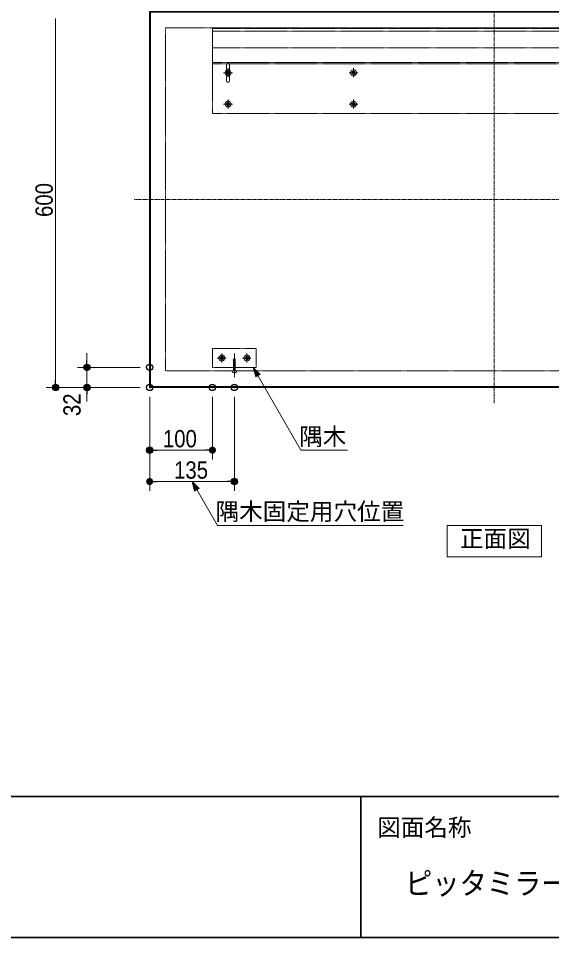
# Model space of a CAD drawing. Units: millimetres, scale not verified. Extents: x -4547 to 4547, y -2284 to 2284.
# Drawn here: x -3499 to -2649, y -2078 to -611 of the extents above; entities that cross this region are included whole.
import ezdxf
from ezdxf.enums import TextEntityAlignment as Align

# ---------------------------------------------------------------- set-up
doc = ezdxf.new("R2010")
doc.units = ezdxf.units.MM
doc.header["$LTSCALE"] = 20
doc.header["$PDMODE"] = 32
doc.header["$PDSIZE"] = 10
for name, pattern in [('USER1', [0.8, 0.5, -0.3]), ('USER2', [2.91, 1.76, -0.4, 0.35, -0.4]), ('USER3', [9.172222, 5.997222, -1.058333, 1.058333, -1.058333])]:
    doc.linetypes.add(name, pattern=pattern)
for name, color, linetype, lineweight in [('0-0_1図面枠', 7, 'Continuous', 20), ('0-1_3一般', 7, 'Continuous', 15), ('0-2_2寸法-2', 7, 'Continuous', 15), ('0-3_0', 7, 'Continuous', 25), ('0-5_2寸法-1', 7, 'Continuous', 15), ('0-6_2寸法-3', 7, 'Continuous', 15)]:
    doc.layers.add(name, color=color, linetype=linetype, lineweight=lineweight)
doc.layers.add('0-4_Defpoints', color=7, linetype='Continuous')
doc.styles.add('ＭＳ Ｐゴシック', font='')
doc.styles.get('ＭＳ Ｐゴシック').set_extended_font_data('MS PGothic')

# ---------------------------------------------------------------- blocks, each defined once
blk = doc.blocks.new('グループ-8')
at = {"layer": '0-1_3一般', "linetype": 'USER1'}
blk.add_line((-36980, -12630), (-19000, -12630), dxfattribs=at)
blk.add_lwpolyline([(-36980, -12550), (-19000, -12550), (-19000, -13631.7), (-36980, -13631.7)], close=True, dxfattribs=at)
blk = doc.blocks.new('グループ-9')
at = {"layer": '0-1_3一般', "linetype": 'USER2'}
for p, q in [((-36824, -23060), (-36536, -23060)), ((-36680, -22916), (-36680, -23204))]:
    blk.add_line(p, q, dxfattribs=at)
at = {"layer": '0-1_3一般', "linetype": 'USER1'}
for p, q in [((-36740, -23074), (-36740, -23046)), ((-36740, -23046), (-36694, -23046)), ((-36694, -23074), (-36740, -23074)), ((-36694, -23000), (-36666, -23000)), ((-36694, -23046), (-36694, -23000)), ((-36694, -23120), (-36694, -23074)), ((-36694, -23120), (-36666, -23120)), ((-36666, -23046), (-36666, -23000)), ((-36666, -23046), (-36620, -23046)), ((-36666, -23120), (-36666, -23074)), ((-36620, -23074), (-36666, -23074)), ((-36620, -23074), (-36620, -23046))]:
    blk.add_line(p, q, dxfattribs=at)
for radius in [94, 50, 40]:
    blk.add_circle((-36680, -23060), radius, dxfattribs=at)
blk = doc.blocks.new('グループ-10')
at = {"layer": '0-1_3一般', "linetype": 'USER2'}
for p, q in [((-36024, -23060), (-35736, -23060)), ((-35880, -22916), (-35880, -23204))]:
    blk.add_line(p, q, dxfattribs=at)
at = {"layer": '0-1_3一般', "linetype": 'USER1'}
for p, q in [((-35940, -23074), (-35940, -23046)), ((-35940, -23046), (-35894, -23046)), ((-35894, -23074), (-35940, -23074)), ((-35894, -23000), (-35866, -23000)), ((-35894, -23046), (-35894, -23000)), ((-35894, -23120), (-35894, -23074)), ((-35894, -23120), (-35866, -23120)), ((-35866, -23046), (-35866, -23000)), ((-35866, -23046), (-35820, -23046)), ((-35866, -23120), (-35866, -23074)), ((-35820, -23074), (-35866, -23074)), ((-35820, -23074), (-35820, -23046))]:
    blk.add_line(p, q, dxfattribs=at)
for radius in [94, 50, 40]:
    blk.add_circle((-35880, -23060), radius, dxfattribs=at)
blk = doc.blocks.new('グループ-11')
at = {"layer": '0-1_3一般', "linetype": 'USER1'}
for p, q in [((-36240, -23097.1), (-36320, -23124.4)), ((-36240, -23148.3), (-36320, -23175.5)), ((-36280, -23070), (-36310, -23122)), ((-36310, -23470), (-36310, -23122)), ((-36280, -23070), (-36250, -23122)), ((-36250, -23470), (-36250, -23122)), ((-36240, -23199.4), (-36320, -23226.7)), ((-36240, -23250.5), (-36320, -23277.8)), ((-36240, -23301.6), (-36320, -23328.9)), ((-36240, -23352.8), (-36320, -23380)), ((-36240, -23403.9), (-36320, -23431.2)), ((-36350, -23470), (-36210, -23470)), ((-36350, -23480), (-36350, -23470)), ((-36350, -23470), (-36350, -23482)), ((-36310, -23522), (-36248, -23522)), ((-36210, -23470), (-36210, -23482))]:
    blk.add_line(p, q, dxfattribs=at)
at = {"layer": '0-1_3一般', "linetype": 'USER2'}
blk.add_line((-36280, -22920), (-36280, -23672), dxfattribs=at)
at = {"layer": '0-1_3一般', "linetype": 'USER1'}
for centre, start, end in [((-36310, -23482), 180, 270), ((-36250, -23482), 270, 0)]:
    blk.add_arc(centre, 40, start, end, dxfattribs=at)
blk = doc.blocks.new('グループ-12')
at = {"layer": '0-1_3一般', "linetype": 'USER1'}
blk.add_lwpolyline([(-36980, -22760), (-35580, -22760), (-35580, -23360), (-36980, -23360)], close=True, dxfattribs=at)
at = {"layer": '0-1_3一般'}
for name in ['グループ-9', 'グループ-11', 'グループ-10']:
    blk.add_blockref(name, (0, 0), dxfattribs=at)
blk = doc.blocks.new('グループ-13')
at = {"layer": '0-1_3一般', "linetype": 'USER1'}
for p, q in [((-36540, -14974), (-36540, -14946)), ((-36540, -14946), (-36494, -14946)), ((-36494, -14900), (-36466, -14900)), ((-36494, -14946), (-36494, -14900)), ((-36466, -14946), (-36466, -14900)), ((-36466, -14946), (-36420, -14946)), ((-36420, -14974), (-36420, -14946)), ((-36494, -14974), (-36540, -14974)), ((-36494, -15020), (-36494, -14974)), ((-36494, -15020), (-36466, -15020)), ((-36466, -15020), (-36466, -14974)), ((-36420, -14974), (-36466, -14974))]:
    blk.add_line(p, q, dxfattribs=at)
at = {"layer": '0-1_3一般', "linetype": 'USER2'}
for p, q in [((-36480, -14816), (-36480, -15104)), ((-36624, -14960), (-36336, -14960))]:
    blk.add_line(p, q, dxfattribs=at)
at = {"layer": '0-1_3一般', "linetype": 'USER1'}
for radius in [94, 50, 40]:
    blk.add_circle((-36480, -14960), radius, dxfattribs=at)
blk = doc.blocks.new('グループ-14')
at = {"layer": '0-1_3一般', "linetype": 'USER2'}
for p, q in [((-36624, -13960), (-36336, -13960)), ((-36480, -13816), (-36480, -14104))]:
    blk.add_line(p, q, dxfattribs=at)
at = {"layer": '0-1_3一般', "linetype": 'USER1'}
for p, q in [((-36540, -13974), (-36540, -13946)), ((-36540, -13946), (-36494, -13946)), ((-36494, -13974), (-36540, -13974)), ((-36494, -13900), (-36466, -13900)), ((-36494, -13946), (-36494, -13900)), ((-36494, -14020), (-36494, -13974)), ((-36494, -14020), (-36466, -14020)), ((-36466, -13946), (-36466, -13900)), ((-36466, -13946), (-36420, -13946)), ((-36466, -14020), (-36466, -13974)), ((-36420, -13974), (-36466, -13974)), ((-36420, -13974), (-36420, -13946))]:
    blk.add_line(p, q, dxfattribs=at)
for radius in [94, 50, 40]:
    blk.add_circle((-36480, -13960), radius, dxfattribs=at)
blk = doc.blocks.new('グループ-15')
at = {"layer": '0-1_3一般', "linetype": 'USER1'}
for p, q in [((-32540, -14974), (-32540, -14946)), ((-32540, -14946), (-32494, -14946)), ((-32494, -14900), (-32466, -14900)), ((-32494, -14946), (-32494, -14900)), ((-32466, -14946), (-32466, -14900)), ((-32466, -14946), (-32420, -14946)), ((-32420, -14974), (-32420, -14946)), ((-32494, -14974), (-32540, -14974)), ((-32494, -15020), (-32494, -14974)), ((-32494, -15020), (-32466, -15020)), ((-32466, -15020), (-32466, -14974)), ((-32420, -14974), (-32466, -14974))]:
    blk.add_line(p, q, dxfattribs=at)
at = {"layer": '0-1_3一般', "linetype": 'USER2'}
for p, q in [((-32480, -14816), (-32480, -15104)), ((-32624, -14960), (-32336, -14960))]:
    blk.add_line(p, q, dxfattribs=at)
at = {"layer": '0-1_3一般', "linetype": 'USER1'}
for radius in [94, 50, 40]:
    blk.add_circle((-32480, -14960), radius, dxfattribs=at)
blk = doc.blocks.new('グループ-16')
at = {"layer": '0-1_3一般', "linetype": 'USER2'}
for p, q in [((-32624, -13960), (-32336, -13960)), ((-32480, -13816), (-32480, -14104))]:
    blk.add_line(p, q, dxfattribs=at)
at = {"layer": '0-1_3一般', "linetype": 'USER1'}
for p, q in [((-32540, -13974), (-32540, -13946)), ((-32540, -13946), (-32494, -13946)), ((-32494, -13974), (-32540, -13974)), ((-32494, -13900), (-32466, -13900)), ((-32494, -13946), (-32494, -13900)), ((-32494, -14020), (-32494, -13974)), ((-32494, -14020), (-32466, -14020)), ((-32466, -13946), (-32466, -13900)), ((-32466, -13946), (-32420, -13946)), ((-32466, -14020), (-32466, -13974)), ((-32420, -13974), (-32466, -13974)), ((-32420, -13974), (-32420, -13946))]:
    blk.add_line(p, q, dxfattribs=at)
for radius in [94, 50, 40]:
    blk.add_circle((-32480, -13960), radius, dxfattribs=at)
blk = doc.blocks.new('グループ-17')
at = {"layer": '0-1_3一般', "linetype": 'USER1'}
for p, q in [((-19560, -14974), (-19560, -14946)), ((-19514, -14946), (-19560, -14946)), ((-19486, -14900), (-19514, -14900)), ((-19514, -14946), (-19514, -14900)), ((-19486, -14946), (-19486, -14900)), ((-19440, -14946), (-19486, -14946)), ((-19440, -14974), (-19440, -14946)), ((-19560, -14974), (-19514, -14974)), ((-19514, -15020), (-19514, -14974)), ((-19486, -15020), (-19514, -15020)), ((-19486, -14974), (-19440, -14974)), ((-19486, -15020), (-19486, -14974))]:
    blk.add_line(p, q, dxfattribs=at)
at = {"layer": '0-1_3一般', "linetype": 'USER2'}
for p, q in [((-19500, -14816), (-19500, -15104)), ((-19356, -14960), (-19644, -14960))]:
    blk.add_line(p, q, dxfattribs=at)
at = {"layer": '0-1_3一般', "linetype": 'USER1'}
for radius in [94, 50, 40]:
    blk.add_circle((-19500, -14960), radius, dxfattribs=at)
blk = doc.blocks.new('グループ-18')
at = {"layer": '0-1_3一般', "linetype": 'USER2'}
for p, q in [((-19356, -13960), (-19644, -13960)), ((-19500, -13816), (-19500, -14104))]:
    blk.add_line(p, q, dxfattribs=at)
at = {"layer": '0-1_3一般', "linetype": 'USER1'}
for p, q in [((-19560, -13974), (-19560, -13946)), ((-19514, -13946), (-19560, -13946)), ((-19560, -13974), (-19514, -13974)), ((-19486, -13900), (-19514, -13900)), ((-19514, -13946), (-19514, -13900)), ((-19514, -14020), (-19514, -13974)), ((-19486, -14020), (-19514, -14020)), ((-19486, -13946), (-19486, -13900)), ((-19440, -13946), (-19486, -13946)), ((-19486, -13974), (-19440, -13974)), ((-19486, -14020), (-19486, -13974)), ((-19440, -13974), (-19440, -13946))]:
    blk.add_line(p, q, dxfattribs=at)
for radius in [94, 50, 40]:
    blk.add_circle((-19500, -13960), radius, dxfattribs=at)
blk = doc.blocks.new('グループ-19')
at = {"layer": '0-1_3一般', "linetype": 'USER1'}
for p, q in [((-23560, -14974), (-23560, -14946)), ((-23514, -14946), (-23560, -14946)), ((-23486, -14900), (-23514, -14900)), ((-23514, -14946), (-23514, -14900)), ((-23486, -14946), (-23486, -14900)), ((-23440, -14946), (-23486, -14946)), ((-23440, -14974), (-23440, -14946)), ((-23560, -14974), (-23514, -14974)), ((-23514, -15020), (-23514, -14974)), ((-23486, -15020), (-23514, -15020)), ((-23486, -14974), (-23440, -14974)), ((-23486, -15020), (-23486, -14974))]:
    blk.add_line(p, q, dxfattribs=at)
at = {"layer": '0-1_3一般', "linetype": 'USER2'}
for p, q in [((-23500, -14816), (-23500, -15104)), ((-23356, -14960), (-23644, -14960))]:
    blk.add_line(p, q, dxfattribs=at)
at = {"layer": '0-1_3一般', "linetype": 'USER1'}
for radius in [94, 50, 40]:
    blk.add_circle((-23500, -14960), radius, dxfattribs=at)
blk = doc.blocks.new('グループ-20')
at = {"layer": '0-1_3一般', "linetype": 'USER2'}
for p, q in [((-23356, -13960), (-23644, -13960)), ((-23500, -13816), (-23500, -14104))]:
    blk.add_line(p, q, dxfattribs=at)
at = {"layer": '0-1_3一般', "linetype": 'USER1'}
for p, q in [((-23560, -13974), (-23560, -13946)), ((-23514, -13946), (-23560, -13946)), ((-23560, -13974), (-23514, -13974)), ((-23486, -13900), (-23514, -13900)), ((-23514, -13946), (-23514, -13900)), ((-23514, -14020), (-23514, -13974)), ((-23486, -14020), (-23514, -14020)), ((-23486, -13946), (-23486, -13900)), ((-23440, -13946), (-23486, -13946)), ((-23486, -13974), (-23440, -13974)), ((-23486, -14020), (-23486, -13974)), ((-23440, -13974), (-23440, -13946))]:
    blk.add_line(p, q, dxfattribs=at)
for radius in [94, 50, 40]:
    blk.add_circle((-23500, -13960), radius, dxfattribs=at)
blk = doc.blocks.new('グループ-21')
at = {"layer": '0-1_3一般', "linetype": 'USER1'}
blk.add_line((-19000, -13676.6), (-36980, -13676.6), dxfattribs=at)
blk.add_lwpolyline([(-36980, -13160), (-19000, -13160), (-19000, -15260), (-36980, -15260)], close=True, dxfattribs=at)
blk = doc.blocks.new('グループ-22')
at = {"layer": '0-1_3一般', "linetype": 'USER1'}
for p, q in [((-36530, -14210), (-36530, -13710)), ((-36430, -13710), (-36430, -14210)), ((-19550, -14210), (-19550, -13710)), ((-19450, -13710), (-19450, -14210))]:
    blk.add_line(p, q, dxfattribs=at)
for centre, start, end in [((-36480, -13710), 90, 180), ((-36480, -13710), 0, 90), ((-19500, -13710), 90, 180), ((-19500, -13710), 0, 90), ((-36480, -14210), 180, 270), ((-36480, -14210), 270, 0), ((-19500, -14210), 180, 270), ((-19500, -14210), 270, 0)]:
    blk.add_arc(centre, 50, start, end, dxfattribs=at)
at = {"layer": '0-1_3一般'}
for name in ['グループ-21', 'グループ-14', 'グループ-16', 'グループ-20', 'グループ-18', 'グループ-13', 'グループ-15', 'グループ-19', 'グループ-17']:
    blk.add_blockref(name, (0, 0), dxfattribs=at)
blk = doc.blocks.new('グループ-23')
at = {"layer": '0-1_3一般', "linetype": 'USER3'}
for p, q in [((-27990, -24500), (-27990, -11500)), ((-16500, -18000), (-39480, -18000))]:
    blk.add_line(p, q, dxfattribs=at)
at = {"layer": '0-1_3一般', "lineweight": 30}
blk.add_lwpolyline([(-38980, -12000), (-17000, -12000), (-17000, -24000), (-38980, -24000)], close=True, dxfattribs=at)
at = {"layer": '0-1_3一般'}
blk.add_lwpolyline([(-38950, -12030), (-17030, -12030), (-17030, -23970), (-38950, -23970)], close=True, dxfattribs=at)
at = {"layer": '0-1_3一般', "linetype": 'USER1'}
blk.add_lwpolyline([(-38480, -12530), (-17500, -12530), (-17500, -23470), (-38480, -23470)], close=True, dxfattribs=at)
at = {"layer": '0-1_3一般'}
for name in ['グループ-8', 'グループ-22', 'グループ-12']:
    blk.add_blockref(name, (0, 0), dxfattribs=at)
blk = doc.blocks.new('_Dot')
at = {"layer": '0-3_0'}
blk.add_line((-10, 0), (-20, 0), dxfattribs=at)
for points in [[(0, 0), (-10, 0), (-9.92, 1.25)], [(0, 0), (-9.92, -1.25), (-10, 0)], [(0, 0), (-9.92, 1.25), (-9.69, 2.49)], [(0, 0), (-9.69, -2.49), (-9.92, -1.25)], [(0, 0), (-9.69, 2.49), (-9.3, 3.68)], [(0, 0), (-9.3, -3.68), (-9.69, -2.49)], [(0, 0), (-9.3, 3.68), (-8.76, 4.82)], [(0, 0), (-8.76, -4.82), (-9.3, -3.68)], [(0, 0), (-8.76, 4.82), (-8.09, 5.88)], [(0, 0), (-8.09, -5.88), (-8.76, -4.82)], [(0, 0), (-8.09, 5.88), (-7.29, 6.85)], [(0, 0), (-7.29, -6.85), (-8.09, -5.88)], [(0, 0), (-7.29, 6.85), (-6.37, 7.71)], [(0, 0), (-6.37, -7.71), (-7.29, -6.85)], [(0, 0), (-6.37, 7.71), (-5.36, 8.44)], [(0, 0), (-5.36, -8.44), (-6.37, -7.71)], [(0, 0), (-5.36, 8.44), (-4.26, 9.05)], [(0, 0), (-4.26, -9.05), (-5.36, -8.44)], [(0, 0), (-4.26, 9.05), (-3.09, 9.51)], [(0, 0), (-3.09, -9.51), (-4.26, -9.05)], [(0, 0), (-3.09, 9.51), (-1.87, 9.82)], [(0, 0), (-1.87, -9.82), (-3.09, -9.51)], [(0, 0), (-1.87, 9.82), (-0.63, 9.98)], [(0, 0), (-0.63, -9.98), (-1.87, -9.82)], [(0, 0), (-0.63, 9.98), (0.63, 9.98)], [(0, 0), (0.63, -9.98), (-0.63, -9.98)], [(0, 0), (0.63, 9.98), (1.87, 9.82)], [(0, 0), (1.87, 9.82), (3.09, 9.51)], [(0, 0), (3.09, 9.51), (4.26, 9.05)], [(0, 0), (4.26, 9.05), (5.36, 8.44)], [(0, 0), (5.36, 8.44), (6.37, 7.71)], [(0, 0), (6.37, 7.71), (7.29, 6.85)], [(0, 0), (7.29, 6.85), (8.09, 5.88)], [(0, 0), (8.09, 5.88), (8.76, 4.82)], [(0, 0), (8.76, 4.82), (9.3, 3.68)], [(0, 0), (9.3, 3.68), (9.69, 2.49)], [(0, 0), (9.69, 2.49), (9.92, 1.25)], [(0, 0), (9.92, 1.25), (10, 0)], [(0, 0), (1.87, -9.82), (0.63, -9.98)], [(0, 0), (3.09, -9.51), (1.87, -9.82)], [(0, 0), (4.26, -9.05), (3.09, -9.51)], [(0, 0), (5.36, -8.44), (4.26, -9.05)], [(0, 0), (6.37, -7.71), (5.36, -8.44)], [(0, 0), (7.29, -6.85), (6.37, -7.71)], [(0, 0), (8.09, -5.88), (7.29, -6.85)], [(0, 0), (8.76, -4.82), (8.09, -5.88)], [(0, 0), (9.3, -3.68), (8.76, -4.82)], [(0, 0), (9.69, -2.49), (9.3, -3.68)], [(0, 0), (9.92, -1.25), (9.69, -2.49)], [(0, 0), (10, 0), (9.92, -1.25)]]:
    blk.add_solid(points, dxfattribs=at)
blk = doc.blocks.new('グループ-2')
at = {"layer": '0-0_1図面枠', "lineweight": 35}
for p, q in [((-60000, -37050), (60000, -37050)), ((-32250, -37050), (-32250, -41550))]:
    blk.add_line(p, q, dxfattribs=at)
blk.add_lwpolyline([(-60000, 41550), (60000, 41550), (60000, -41550), (-60000, -41550)], close=True, dxfattribs=at)

msp = doc.modelspace()

# ---------------------------------------------------------------- linework, layer by layer
at = {"layer": '0-2_2寸法-2'}
for p, q in [((-3389.63, -1156.74), (-3389.63, -1145.49)), ((-3304.63, -1168), (-3404.63, -1168)), ((-3389.63, -1200), (-3389.63, -1168)), ((-3304.63, -1200), (-3404.63, -1200)), ((-3389.63, -1211.26), (-3389.63, -1222.51))]:
    msp.add_line(p, q, dxfattribs=at)
at = {"layer": '0-4_Defpoints'}
for p in [(-3389.63, -1168), (-3289.63, -1168), (-3439.63, -1200), (-3389.63, -1200), (-3289.63, -1200), (-3189.63, -1200), (-3154.63, -1200), (-3289.63, -1300), (-3154.63, -1350)]:
    msp.add_point(p, dxfattribs=at)
at = {"layer": '0-5_2寸法-1'}
for p, q in [((-3439.63, -611.26), (-3439.63, -1188.74)), ((-3404.63, -1200), (-3454.63, -1200)), ((-3289.63, -1215), (-3289.63, -1315)), ((-3189.63, -1215), (-3189.63, -1315)), ((-3154.63, -1215), (-3154.63, -1365)), ((-3200.88, -1300), (-3278.37, -1300)), ((-3289.63, -1315), (-3289.63, -1365)), ((-3278.37, -1350), (-3165.88, -1350))]:
    msp.add_line(p, q, dxfattribs=at)
at = {"layer": '0-6_2寸法-3'}
for points in [[(-2974.33, -1300), (-3048.41, -1300), (-3124.63, -1168)], [(-2885.38, -1420), (-3181.71, -1420), (-3222.13, -1350)]]:
    msp.add_lwpolyline(points, dxfattribs=at)
at = {"layer": '0-6_2寸法-3', "lineweight": 5}
for points in [[(-3120.54, -1183.23), (-3124.63, -1168), (-3113.47, -1179.15)], [(-3218.04, -1365.23), (-3222.13, -1350), (-3210.97, -1361.15)]]:
    msp.add_lwpolyline(points, close=True, dxfattribs=at)
at = {"layer": '0-6_2寸法-3'}
msp.add_lwpolyline([(-2815.13, -1420), (-2665.13, -1420), (-2665.13, -1470), (-2815.13, -1470)], close=True, dxfattribs=at)
for points in [[(-3120.54, -1183.23), (-3113.47, -1179.15), (-3124.63, -1168)], [(-3218.04, -1365.23), (-3210.97, -1361.15), (-3222.13, -1350)]]:
    msp.add_solid(points, dxfattribs=at)

# ---------------------------------------------------------------- block references
at = {"layer": '0-0_1図面枠', "xscale": 0.05, "yscale": 0.05}
msp.add_blockref('グループ-2', (-1340.63, 0), dxfattribs=at)
at = {"layer": '0-1_3一般', "xscale": 0.05, "yscale": 0.05}
msp.add_blockref('グループ-23', (-1340.63, 0), dxfattribs=at)
at = {"layer": '0-2_2寸法-2', "xscale": 0.5627563, "yscale": 0.5627563}
for p, rotation in [((-3389.63, -1168), 270), ((-3389.63, -1200), 90)]:
    msp.add_blockref('_Dot', p, dxfattribs=dict(at, rotation=rotation))
at = {"layer": '0-5_2寸法-1', "xscale": 0.5627563, "yscale": 0.5627563}
for p, rotation in [((-3439.63, -1200), 270), ((-3289.63, -1300), 180), ((-3289.63, -1350), 180)]:
    msp.add_blockref('_Dot', p, dxfattribs=dict(at, rotation=rotation))
for p in [(-3189.63, -1300), (-3154.63, -1350)]:
    msp.add_blockref('_Dot', p, dxfattribs=at)

# ---------------------------------------------------------------- texts
at = {"layer": '0-0_1図面枠', "style": 'ＭＳ Ｐゴシック'}
msp.add_text('図面名称', height=27.57, dxfattribs=at).set_placement((-2926.88, -1923.74), align=Align.BOTTOM_LEFT)
at = {"layer": '0-0_1図面枠', "style": 'ＭＳ Ｐゴシック', "width": 0.9}
msp.add_text('ピッタミラーW450＊1099 H600 LED無', height=35.38, dxfattribs=at).set_placement((-2882.4, -2019.13), align=Align.BOTTOM_LEFT)
at = {"layer": '0-2_2寸法-2', "style": 'ＭＳ Ｐゴシック', "width": 0.9}
msp.add_text('32', height=27.57, rotation=90, dxfattribs=at).set_placement((-3391.48, -1245.59), align=Align.BOTTOM_LEFT)
at = {"layer": '0-5_2寸法-1', "style": 'ＭＳ Ｐゴシック', "width": 0.9}
msp.add_text('600', height=27.57, rotation=90, dxfattribs=at).set_placement((-3435.91, -928.03), align=Align.BOTTOM_LEFT)
for s, p in [('100', (-3268.58, -1303.72)), ('135', (-3250.79, -1353.72))]:
    msp.add_text(s, height=27.57, dxfattribs=at).set_placement(p, align=Align.BOTTOM_LEFT)
at = {"layer": '0-6_2寸法-3', "style": 'ＭＳ Ｐゴシック'}
for s, p in [('隅木', (-3051.31, -1300.27)), ('隅木固定用穴位置', (-3184.6, -1419.84)), ('正面図', (-2794.95, -1463.04))]:
    msp.add_text(s, height=27.57, dxfattribs=at).set_placement(p, align=Align.BOTTOM_LEFT)

doc.saveas('drawing.dxf')
